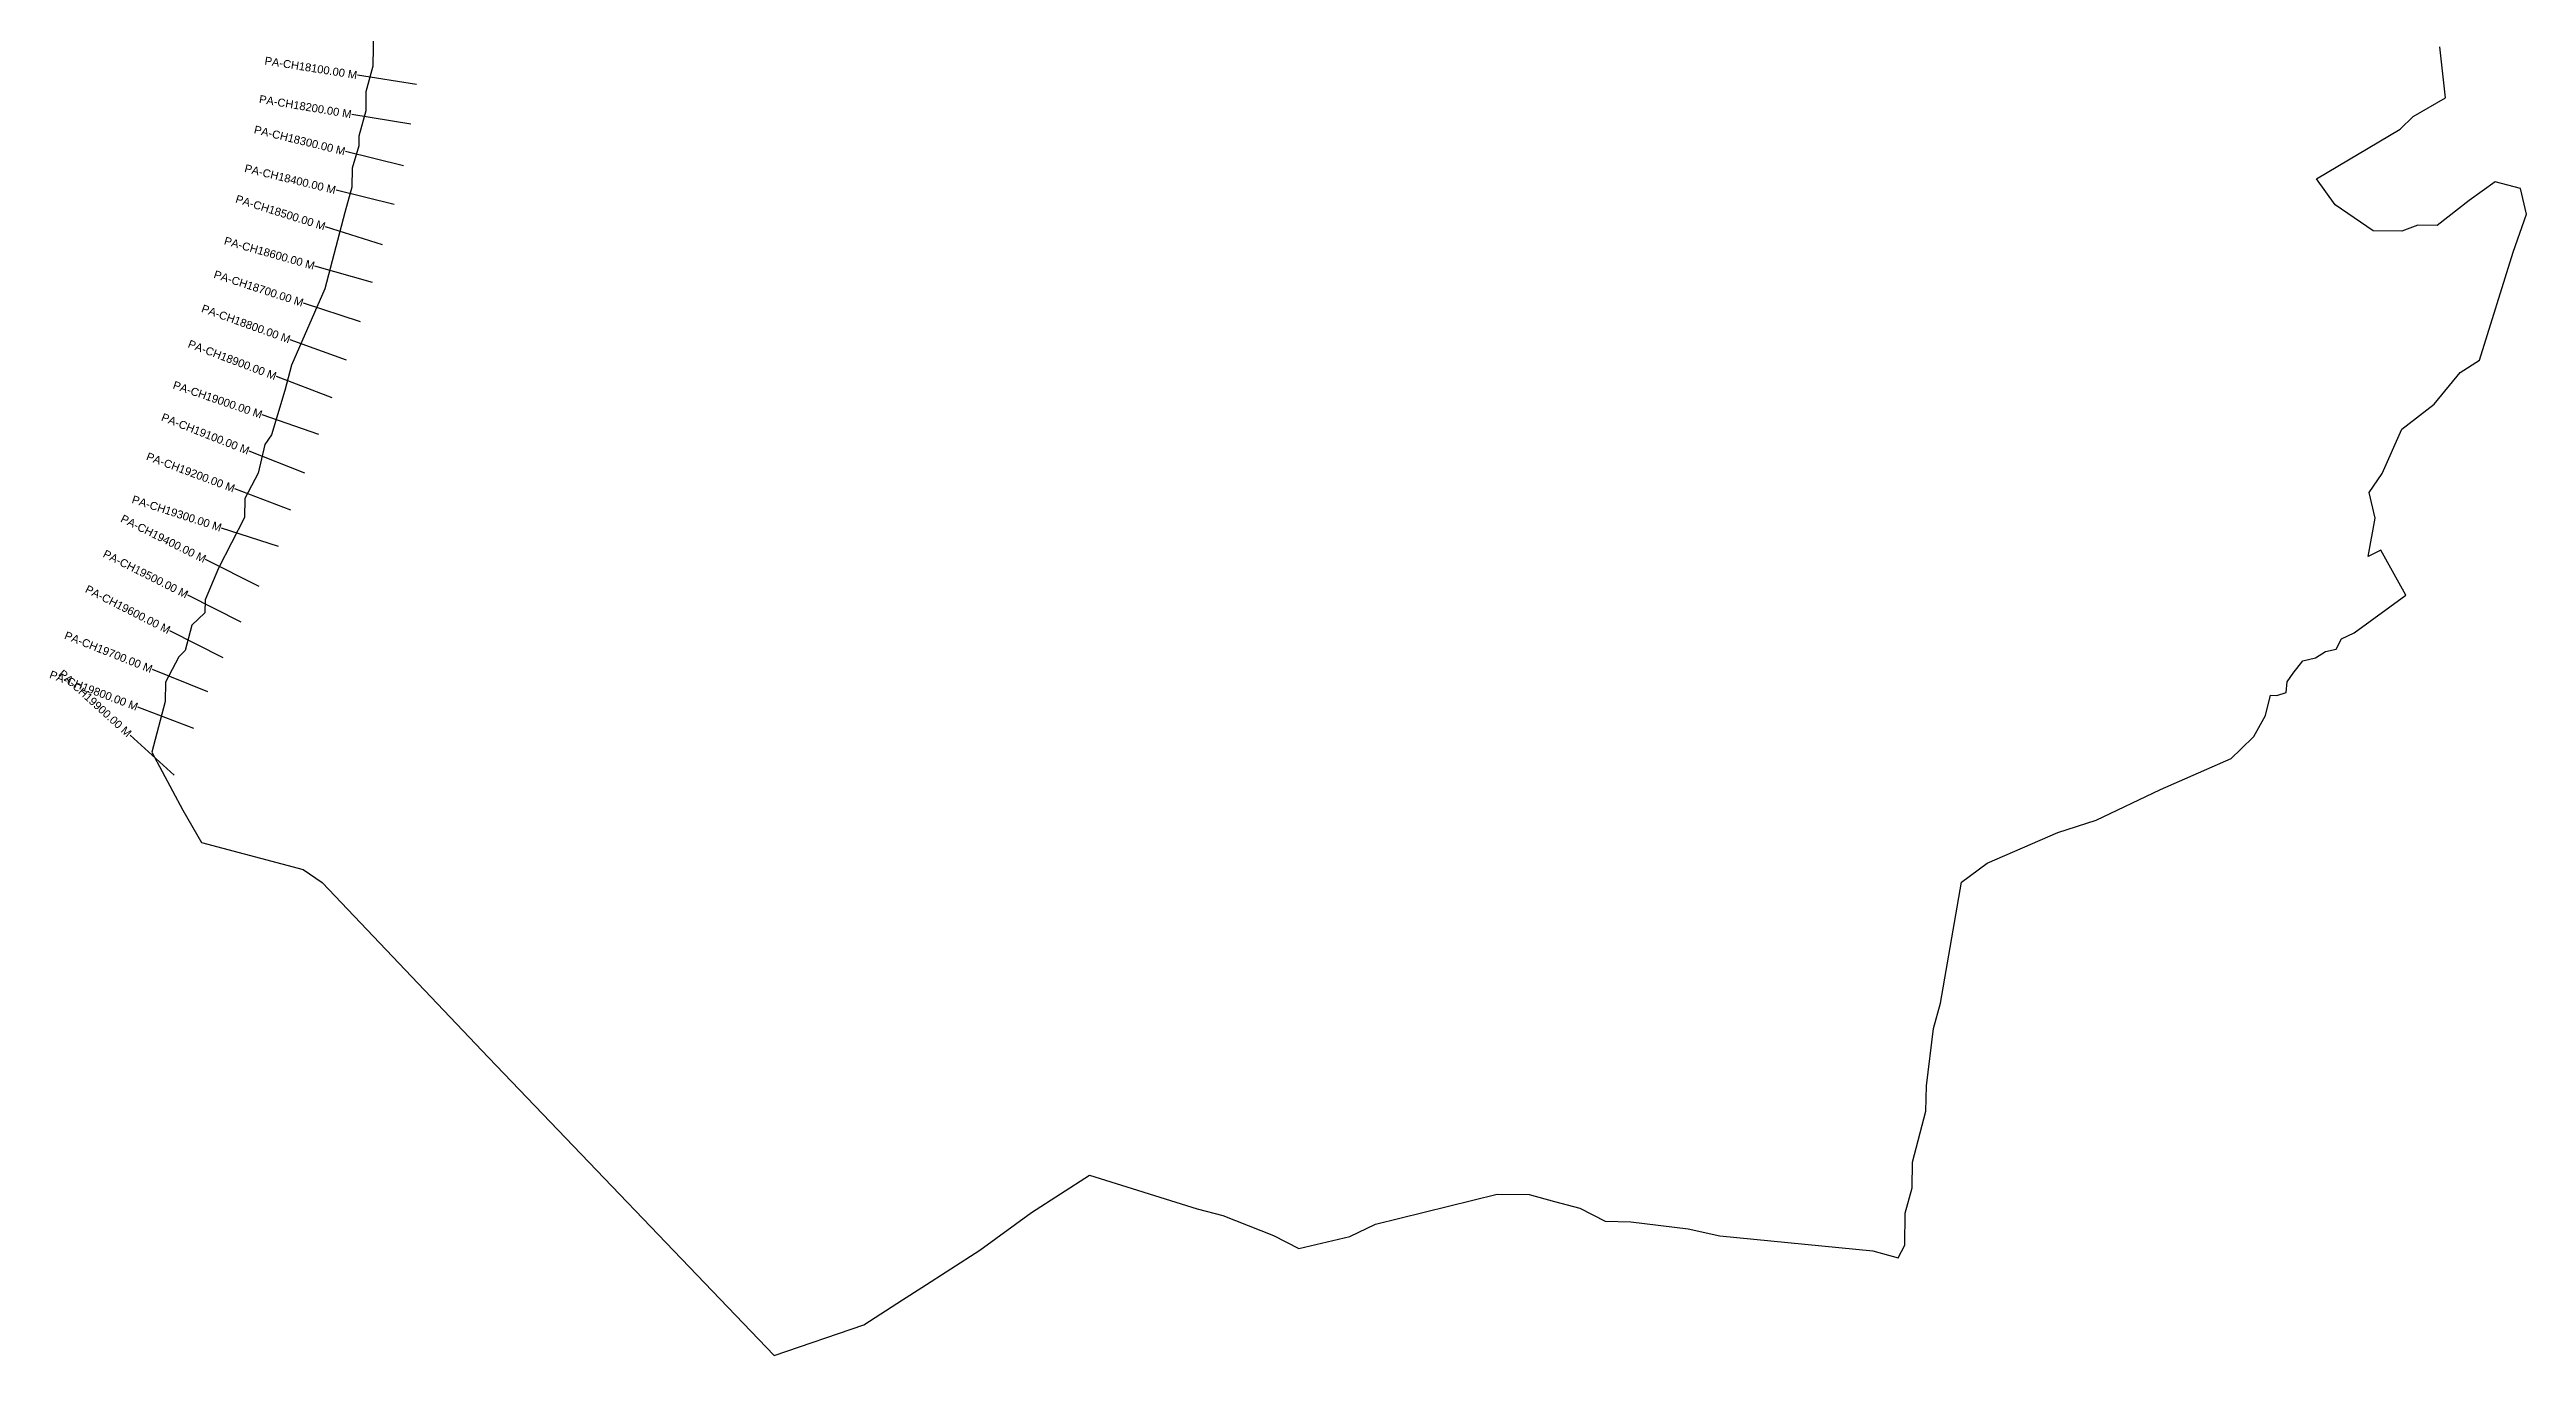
# Model space of a CAD drawing. Header units: metres. Extents: x 260794 to 267165, y 2208696 to 2215152.
# Drawn here: x 260794 to 267007, y 2208696 to 2211969 of the extents above; entities that cross this region are included whole.
import ezdxf
from ezdxf.enums import TextEntityAlignment as Align

# ---------------------------------------------------------------- set-up
doc = ezdxf.new("R2010")
doc.units = ezdxf.units.M
for name, color, linetype in [('CS', 134, 'Continuous'), ('CSMark', 6, 'Continuous'), ('village', 3, 'Continuous')]:
    doc.layers.add(name, color=color, linetype=linetype)
doc.styles.add('DynamicDimensions', font='arial.ttf')

msp = doc.modelspace()

# ---------------------------------------------------------------- linework, layer by layer
at = {"layer": 'CS'}
for p, q in [((261714.9, 2211881.7), (261566.7, 2211905.2)), ((261700.5, 2211782.1), (261552.6, 2211807)), ((261682.4, 2211678.2), (261536.7, 2211713.9)), ((261658.6, 2211581.1), (261512.9, 2211616.7)), ((261629.6, 2211480.3), (261486.6, 2211525.4)), ((261604.1, 2211385.8), (261459.8, 2211426.9)), ((261573.9, 2211287.4), (261431.4, 2211334)), ((261539.4, 2211191.2), (261398.3, 2211242)), ((261503.6, 2211096.5), (261363.3, 2211149.7)), ((261469.8, 2211005), (261327.9, 2211053.6)), ((261434.7, 2210907.6), (261295.3, 2210962.9)), ((261399.4, 2210815.4), (261259.1, 2210868.3)), ((261368.6, 2210723.9), (261226, 2210770.3)), ((261320, 2210624.1), (261185.8, 2210691)), ((261275.1, 2210534.4), (261141.1, 2210601.9)), ((261229.9, 2210444.9), (261096.2, 2210512.8)), ((261191.6, 2210360), (261052.2, 2210415.5)), ((261156.2, 2210267.8), (261015.9, 2210321.1)), ((261107.3, 2210150.5), (260996.4, 2210251.4))]:
    msp.add_line(p, q, dxfattribs=at)
at = {"layer": 'village', "color": 3, "true_color": 0x00ff00}
msp.add_lwpolyline([(261606.5, 2212023.5), (261605, 2211927.6), (261588, 2211863.8), (261587.3, 2211815.8), (261570.3, 2211752.1), (261569.9, 2211728.1), (261553.1, 2211672.4), (261552.4, 2211624.4), (261535.4, 2211560.7), (261484.5, 2211369.5), (261401.5, 2211178.8), (261384.6, 2211115), (261350.9, 2211003.6), (261334.5, 2210979.8), (261317.5, 2210908), (261284.5, 2210844.6), (261283.7, 2210796.6), (261250.8, 2210733.1), (261217.8, 2210669.6), (261184.6, 2210590.1), (261184.1, 2210558.1), (261151.6, 2210526.6), (261134.7, 2210462.9), (261118.4, 2210447.1), (261085.4, 2210383.6), (261084.7, 2210335.6), (261050.8, 2210208.2), (261128.6, 2210063), (261175.3, 2209982.3), (261430.2, 2209914.4), (261477.8, 2209881.7), (261895, 2209443.3), (262611.6, 2208696.4), (262836.7, 2208773), (262933.6, 2208835.5), (262982.1, 2208866.8), (263127.6, 2208960.5), (263257, 2209054.5), (263402.4, 2209148.4), (263673.1, 2209064.2), (263736.8, 2209047.2), (263864, 2208997.3), (263927.6, 2208964.4), (264056, 2208994.4), (264120.5, 2209025.4), (264425.6, 2209100.7), (264505.6, 2209099.5), (264569.3, 2209082.5), (264633, 2209065.5), (264696.5, 2209032.6), (264760.5, 2209031.6), (264904.2, 2209013.4), (264984, 2208996.2), (265367.4, 2208958.3), (265431.1, 2208941.4), (265447.6, 2208973.1), (265448.8, 2209053.1), (265465.8, 2209116.9), (265466.7, 2209180.8), (265500.7, 2209308.3), (265501.7, 2209372.2), (265519.8, 2209516), (265536.8, 2209579.7), (265589.5, 2209882.9), (265654.2, 2209929.9), (265831.3, 2210007.2), (265927.8, 2210037.7), (266089, 2210115.3), (266266.1, 2210192.6), (266290.5, 2210216.2), (266322.9, 2210247.6), (266352.5, 2210300.6), (266364.5, 2210351), (266380.5, 2210350.8), (266404.6, 2210358.4), (266407.1, 2210384.5), (266421.4, 2210406.1), (266445.9, 2210437.8), (266478, 2210445.3), (266502.5, 2210460.5), (266529.7, 2210466.8), (266542.7, 2210492.3), (266574.9, 2210507.8), (266704.3, 2210601.8), (266642, 2210714.8), (266609.8, 2210699.2), (266627.3, 2210795), (266612.3, 2210859.2), (266645, 2210906.7), (266694.7, 2211017.9), (266775.6, 2211080.7), (266840.9, 2211159.7), (266889.3, 2211191), (266973.5, 2211461.6), (267006.9, 2211557.1), (266991.9, 2211621.4), (266928.2, 2211638.3), (266863.4, 2211591.3), (266782.5, 2211528.6), (266734.5, 2211529.3), (266694.3, 2211513.9), (266622.3, 2211515), (266527.3, 2211580.5), (266480.3, 2211645.2), (266690.2, 2211769.9), (266722.7, 2211801.5), (266803.4, 2211848.2), (266789.3, 2211976.4)], dxfattribs=at)

# ---------------------------------------------------------------- texts
at = {"layer": 'CSMark', "style": 'DynamicDimensions'}
for s, rotation, p in [('PA-CH18100.00 M', 350.97039, (261565.8, 2211905.4)), ('PA-CH18200.00 M', 350.4682, (261551.6, 2211807.1)), ('PA-CH18300.00 M', 346.24476, (261535.7, 2211714.1)), ('PA-CH18400.00 M', 346.24476, (261511.9, 2211617)), ('PA-CH18500.00 M', 342.48746, (261485.6, 2211525.7)), ('PA-CH18600.00 M', 344.11087, (261458.8, 2211427.1)), ('PA-CH18700.00 M', 341.89458, (261430.4, 2211334.4)), ('PA-CH18800.00 M', 340.18903, (261397.4, 2211242.4)), ('PA-CH18900.00 M', 339.21874, (261362.4, 2211150.1)), ('PA-CH19000.00 M', 341.07438, (261327, 2211053.9)), ('PA-CH19100.00 M', 338.36765, (261294.4, 2210963.2)), ('PA-CH19200.00 M', 339.362, (261258.1, 2210868.6)), ('PA-CH19300.00 M', 341.96823, (261225.1, 2210770.6)), ('PA-CH19400.00 M', 333.50743, (261184.9, 2210691.4)), ('PA-CH19500.00 M', 333.26171, (261140.2, 2210602.3)), ('PA-CH19600.00 M', 333.0937, (261095.3, 2210513.2)), ('PA-CH19700.00 M', 338.27911, (261051.3, 2210415.9)), ('PA-CH19800.00 M', 339.21884, (261015, 2210321.4)), ('PA-CH19900.00 M', 317.70425, (260995.6, 2210252.1))]:
    msp.add_text(s, height=20, rotation=rotation, dxfattribs=at).set_placement(p, align=Align.MIDDLE_RIGHT)

doc.saveas('drawing.dxf')
